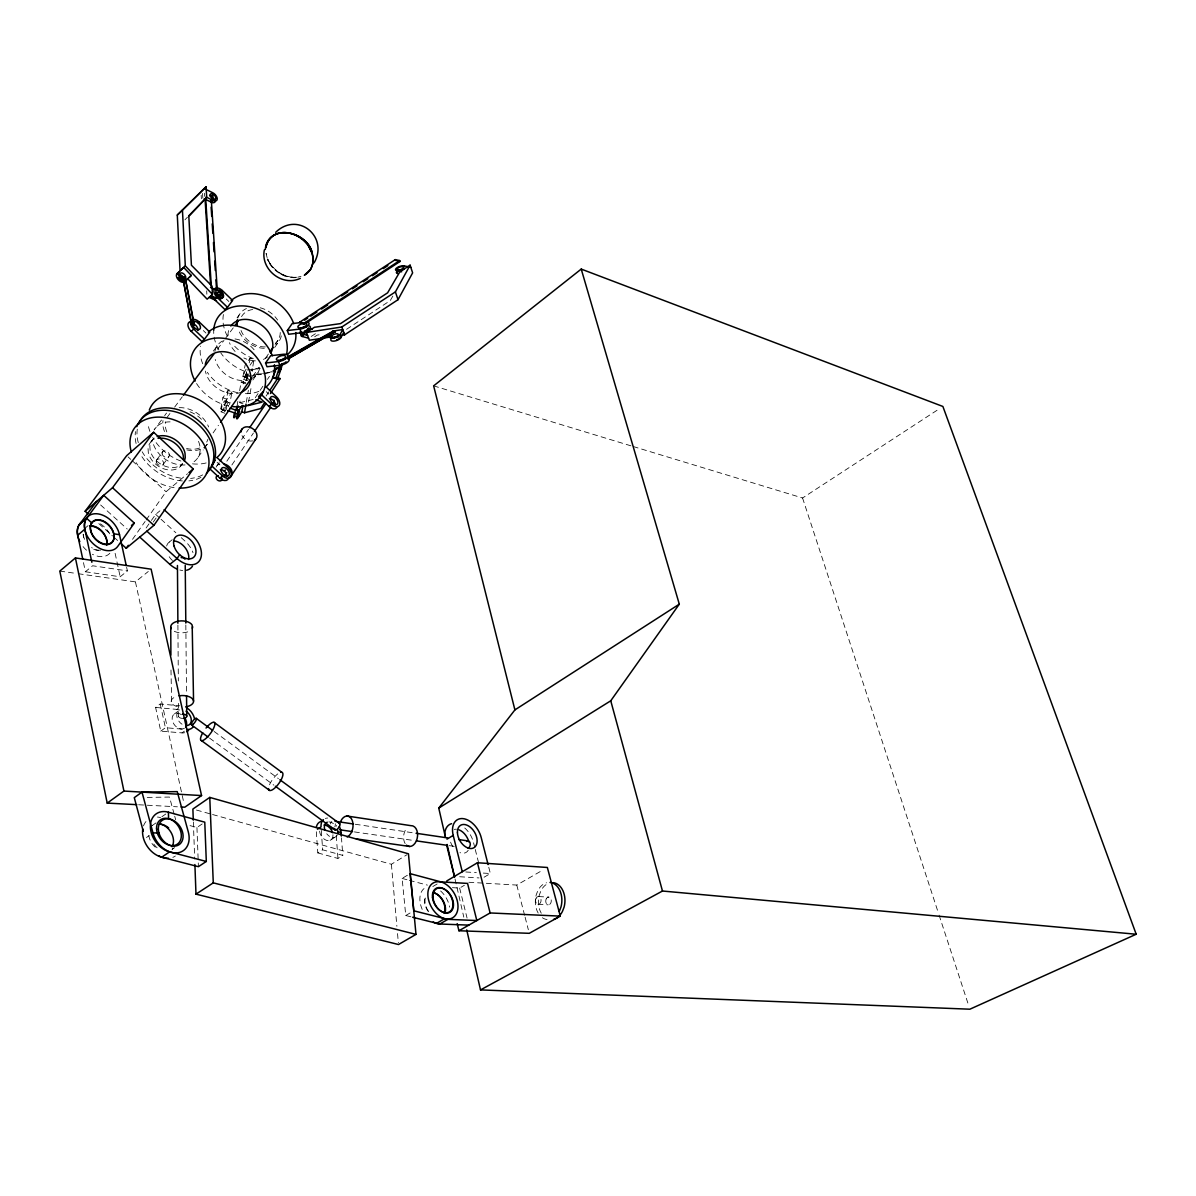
<?xml version="1.0" encoding="UTF-8"?>
<svg xmlns="http://www.w3.org/2000/svg" width="1196" height="1196" viewBox="0 0 1196 1196"><rect width="100%" height="100%" fill="white"/><g stroke="black" fill="none" stroke-linecap="round" stroke-linejoin="round"><path stroke-width="0.75" stroke-dasharray="5 3.75" d="M237.032 406.326L237.899 401.123M239.634 390.703L241.084 382.032L243.565 381.539L242.938 385.067M246.286 402.379L248.364 390.255M243.012 403.874L239.798 402.678L240.426 399.15M248.484 402.14L251.369 386.293M228.062 390.449L225.969 401.572A7.056 1.495 -70 0 1 222.321 410.781A7.056 1.495 -70 0 1 220.767 408.912L222.86 397.76L228.062 390.449L232.024 391.899L229.901 403.022A7.056 1.48 -69.9 0 1 229.542 404.577M224.549 411.693A7.056 1.48 -69.9 0 1 224.728 410.378L226.836 399.24L232.024 391.899M246.511 374.034A6.907 1.435 -70.2 0 1 243.565 379.057A6.907 1.435 -70.2 0 1 243.012 376.172L245.135 365.124L250.128 358.127L254.001 359.548L252.057 370.88M249.216 362.851L250.128 358.127M246.675 379.88A6.907 1.42 -70.2 0 1 246.884 377.607L247.497 374.453M246.69 373.735L246.675 376.037L248.275 373.436M247.019 373.66L245.928 376.964L244.956 376.605L246.615 371.657M246.54 372.958L243.251 382.84L245.718 382.346M246.271 380.702L248.992 372.509M226.134 410.019L226.762 406.954M392.856 296.085L390.24 300.615L344.822 330.44M266.125 396.011L269.13 391.421M255.271 397.7L263.374 385.501M267.426 379.401L269.444 376.351M231.86 465.005L253.388 433.057M226.851 461.193L248.514 429.319M217.044 465.663L219.137 462.598M274.676 347.468L279.55 340.501M198.162 457.156L203.215 449.95M204.217 448.5L208.254 442.729A25.669 19.136 34.7 0 1 186.128 449.711M153.238 522.084L157.468 516.029M252.864 379.999L257.962 372.704M146.106 527.989L150.352 521.934M151.414 520.424L155.674 514.37L159.92 510.827M213.082 432.922L218.434 425.298M252.685 376.441L259.098 367.292M265.527 358.127L268.726 353.553M275.155 344.388L278.369 339.814M132.517 539.336L145.09 521.486M146.136 520.006L166.05 491.735L187.533 473.751M250.024 365.169L254.001 359.548M225.117 402.768L225.969 401.572L229.901 403.022M180.402 466.455L182.151 463.988A19.211 14.173 34.4 0 1 163.897 465.722A19.211 14.173 34.4 0 1 150.128 450.189L149.844 446.138A19.211 14.173 34.4 0 1 155.943 437.153M162.955 464.855L168.8 456.723M156.826 459.713L162.716 451.61M151.055 441.817L152.849 439.38M213.351 351.086L216.536 346.78M166.962 417.524L170.251 413.069M174.631 407.133L182.315 396.758M217.403 349.277L223.981 340.367M225.087 338.887L233.863 327.016M161.49 420.02L154.105 429.977A25.908 19.196 34.5 0 1 173.3 422.128M237.062 317.792L239.11 315.041M184.932 219.825L187.488 217.134M85.14 528.124L87.981 525.702M83.481 562.628L85.394 571.763L92.6 565.768L127.404 570.881L126.612 567.263M85.394 571.763L120.183 576.771L127.404 570.881M169.354 542.042L172.209 539.71M78.248 573.721L135.432 581.884L148.274 571.494M184.647 732.714A13.036 9.299 52.4 0 1 182.016 732.894L160.757 731.13L155.6 707.434L160.234 703.981L179.669 705.804M155.6 707.434L176.814 709.392L179.116 707.688M174.362 713.997L179.011 710.574A8.746 6.219 52.4 0 0 176.978 717.092A8.746 6.219 52.4 0 0 182.046 724.238M160.757 731.13L165.422 727.706L183.138 729.201M182.016 732.894L184.348 731.205M161.909 816.718L165.81 813.998M156.033 822.878L152.131 825.599A14.786 11.033 55 0 1 154.658 824.193M146.465 837.514L149.081 835.705M190.029 825.614L196.951 827.497L202.154 823.954M174.661 847.635L172.03 849.414A14.771 11.018 55 0 0 173.883 847.157M314.653 336.794L317.299 335.059L322.501 334.342M633.252 446.527L802.561 497.985L939.772 408.494M311.229 336.45L316.506 333.011M330.096 840.369L336.226 836.467M316.327 831.743L317.792 852.912L322.651 849.818L342.804 855.394L341.473 837.843M317.792 852.912L337.945 858.444L342.804 855.394M212.559 814.521L391.391 864.26L406.909 854.751M410.916 916.809L405.758 915.523L402.125 878.432L408.479 874.59M432.817 886.55L440.756 881.841M405.758 915.523L413.786 910.799M452.417 887.671L459.638 888.075L464.392 885.279M484.066 877.221L490.36 873.529L488.536 866.338M468.847 882.274L516.777 885.07L542.521 870.254M297.819 277.173L300.988 276.321M239.798 402.678L254.255 399.225M249.411 376.351L261.61 374.169M263.344 373.855L272.06 372.3M244.956 376.605L262.417 373.511M264.166 373.197L272.882 371.657M247.153 369.998L259.338 367.979M251.594 369.773L260.279 368.323M147.243 797.418L169.488 797.059L174.257 814.506M538.006 904.296L548.202 904.804M138.601 804.759L177.397 806.807M538.604 896.566L548.815 897.12M459.653 876.743L478.983 877.924M465.782 871.974L476.307 872.646M483.334 873.08L490.36 873.529M59.8 571.09L76.409 573.452M354.39 831.908L412.77 840.354M449.262 845.632L456.558 846.693M355.257 824.253L416.238 833.283M402.125 878.432L407.552 879.867M409.346 880.346L427.406 885.115M196.458 810.051L210.765 814.028M433.64 385.86L631.473 445.988M243.012 376.172L246.884 377.607M244.044 377.009L247.916 378.444M243.341 379.162L247.198 380.582M241.084 382.032L245.972 383.841M222.86 397.76L226.836 399.24M225.102 400.869A4.724 1.002 -70 0 1 223.144 408.195A4.724 1.002 -70 0 1 221.873 406.64A4.724 1.002 -70 0 1 225.102 400.869L229.049 402.319M220.767 408.912L224.728 410.378M221.649 409.6L225.596 411.065A4.724 1.002 -69.9 0 1 226.448 406.192A4.724 1.002 -69.9 0 1 228.899 402.23A4.724 1.002 -69.9 0 1 228.466 406.416M220.797 411.753L224.743 413.218M284.962 276.037L279.057 273.107M209.539 738.096L273.914 785.189M214.114 731.459L278.384 778.611M98.834 523.609L112.529 535.943M113.889 537.168L118 540.876M100.643 504.981L127.21 529.006M155.674 514.37L159.711 518.047M161.056 519.273L175.872 532.773M181.254 537.677L185.29 541.354A20.257 13.56 49.3 0 1 192.99 552.642M128.062 456.887L130.768 459.384M132.128 460.624L166.05 491.735M217.119 462.359L219.855 464.9M203.29 330.545L205.936 333.071M266.23 391.69L268.801 394.142M226.253 299L228.84 301.482M269.877 263.569L266.992 257.902C271.821 269.354 283.706 278.145 296.399 277.248C284.364 278.16 272.374 270.161 267.784 259.143M267.022 257.304L266.11 253.358L267.186 257.962M170.983 669.984L171.671 703.173A11.093 5.756 -0.1 0 0 179.893 707.075M802.561 497.985L938.501 913.355M939.084 915.119L968.715 1005.657M174.721 816.255L175.677 819.753M516.777 885.07L524.655 915.448M525.119 917.242L528.348 929.74M474.797 847.65L473.437 842.283A19.45 12.663 59.5 0 0 462.628 826.331M475.246 849.444L478.415 862.002M459.638 888.075L467.068 918.065M455.033 878.985L463.809 917.168M135.432 581.884L183.99 803.563M160.234 703.981L165.422 727.706M115.115 553.314L120.183 576.771M391.391 864.26L396.893 926.287M397.535 933.583L398.343 942.702M336.255 835.66L337.945 858.444M321.276 830.398L322.651 849.818M204.486 193.229L204.666 196.323M202.558 193.423L202.827 198.073M201.167 195.217L201.376 198.76M206.684 290.882L206.863 294.201M196.951 827.497L198.207 861.09M198.267 862.959L198.416 866.681M193.363 821.996L194.694 858.997M185.829 624.94L186.531 693.83M177.905 625.104L178.339 680.987M178.503 703.338L178.608 716.374M216.177 467.128A8.731 6.503 33.1 0 1 220.094 463.884M252.745 440.905A8.522 6.458 33.5 0 1 242.011 435.643M200.973 477.354A42.548 31.5 34.5 0 1 188.908 480.882M182.39 480.942A42.548 31.5 34.5 0 1 140.381 454.181M136.09 443.522A42.548 31.5 34.5 0 1 135.492 431.592M174.108 487.639A42.742 31.545 34.4 0 1 136.135 462.628M182.839 718.362A4.081 2.093 -0.2 0 1 178.787 716.897A4.081 2.093 -0.2 0 1 180.506 714.505M171.178 701.678A11.347 5.875 -0.1 0 1 176.38 696.491M174.287 631.279A10.854 5.92 0.4 0 0 182.136 632.848L184.932 632.579A11.093 6.055 0.4 0 0 189.73 630.935M269.534 784.785A10.914 3.693 -54 0 1 272.135 780.091L273.839 777.804A11.153 3.767 -54 0 1 279.266 772.885M336.076 826.316A3.932 1.45 -54.4 0 1 336.674 825.479M335.284 823.775A3.917 2.482 -81.8 0 1 334.82 826.735M330.44 823.939A3.917 2.482 -81.8 0 1 331.785 821.532M405.145 843.569A10.36 6.817 -82.2 0 1 404.039 833.597L404.906 831.085A10.36 6.817 -82.2 0 1 406.117 828.992M100.673 550.13A14.068 9.628 47.2 0 1 91.584 547.559M84.587 539.336A14.068 9.628 47.2 0 1 83.257 533.057M100.479 523.818A20.99 14.382 47.2 0 1 110.809 535.957M182.525 463.42A19.241 14.173 34.4 0 1 164.42 469.041A19.241 14.173 34.4 0 1 148.319 452.641L148.05 448.59A19.241 14.173 34.4 0 1 154.135 439.59M250.996 370.476A5.232 1.076 -70.2 0 1 252.565 371.149M258.874 391.361A40.096 30.857 35.6 0 1 244.148 393.604M237.78 392.737A40.096 30.857 35.6 0 1 207.312 372.3M202.677 363.719A40.096 30.857 35.6 0 1 200.554 346.197M228.511 405.907A40.47 30.961 35.4 0 1 195.95 382.541M259.696 368.039A24.458 18.822 35.6 0 1 252.042 378.355M250.487 379.087A24.458 18.822 35.6 0 1 215.235 359.458M214.876 351.489A24.458 18.822 35.6 0 1 222.396 341.01M234.984 338.946A24.458 18.822 35.6 0 1 255.794 352.013M241.278 392.228A24.682 18.882 35.4 0 1 205.383 371.074M265.318 346.915A21.782 16.998 36 0 1 241.039 330.5M241.532 316.626A21.782 16.998 36 0 1 252.879 309.48M280.253 332.488A21.782 16.998 36 0 1 275.529 343.222M199.687 447.977A23.367 17.432 34.6 0 1 186.516 448.455M166.812 431.891A23.367 17.432 34.6 0 1 165.452 421.904M190.014 411.843A23.367 17.432 34.6 0 1 203.41 421.575M207.88 439.276A23.367 17.432 34.6 0 1 206.669 442.086M202.662 474.902A42.473 31.485 34.5 0 1 190.613 478.43M180.775 478.131A42.473 31.485 34.5 0 1 142.174 451.759M138.302 442.64A42.473 31.485 34.5 0 1 137.301 429.185M206.161 462.942A42.069 31.38 34.7 0 1 190.941 463.644M180.895 461.058A42.069 31.38 34.7 0 1 152.744 437.467M149.934 431.457A42.069 31.38 34.7 0 1 147.96 423.818M164.495 431.532A25.669 19.136 34.7 0 1 163 420.558M164.659 415.76A25.669 19.136 34.7 0 1 166.603 413.024M179.146 407.672A25.669 19.136 34.7 0 1 208.657 426.972M198.506 441.339A25.908 19.196 34.5 0 1 192.063 462.912M185.021 464.93A25.908 19.196 34.5 0 1 152.43 440.203M246.585 372.449A4.635 0.957 -70.2 0 1 244.253 376.904A4.635 0.957 -70.2 0 1 243.984 374.318A4.635 0.957 -70.2 0 1 246.212 368.966M251.16 370.192A4.635 0.957 -70.2 0 1 251.16 370.85M248.245 378.235A4.635 0.957 -70.2 0 1 248.29 374.273M271.597 371.582A39.588 30.707 35.9 0 1 268.367 372.689M261.371 373.855A39.588 30.707 35.9 0 1 253.896 373.556M244.403 371.164A39.588 30.707 35.9 0 1 220.707 352.79M218.943 350.024A39.588 30.707 35.9 0 1 213.74 330.216M253.328 358.576A39.244 30.588 36.1 0 1 232.876 344.254M227.345 336.151A39.244 30.588 36.1 0 1 223.413 314.533M264.286 348.305A23.935 18.658 36.1 0 1 238.587 330.26M237.825 318.076A23.935 18.658 36.1 0 1 246.421 308.553M260.19 307.776A23.935 18.658 36.1 0 1 277.592 320.035M281.299 335.882A23.935 18.658 36.1 0 1 276.44 344.239M267.65 356.797A24.144 18.732 35.9 0 1 263.359 359.413M255.406 360.863A24.144 18.732 35.9 0 1 243.879 357.963M235.119 351.504A24.144 18.732 35.9 0 1 229.453 342.699M227.988 335.523A24.144 18.732 35.9 0 1 229.931 327.405M172.448 560.505A13.575 9.09 49.3 0 1 168.128 554.929M166.648 546.019A13.575 9.09 49.3 0 1 171.596 541.1M182.704 570.492A20.257 13.56 49.3 0 1 179.849 569.999M109.838 553.27A20.99 14.382 47.2 0 1 92.376 554.271M86.501 550.205A20.99 14.382 47.2 0 1 82.733 546.168M98.446 550.579A14.068 9.643 47.2 0 1 92.271 548.441M83.645 537.333A14.068 9.643 47.2 0 1 83.182 534.208M541.265 913.221A18.568 13.261 -86.9 0 1 539.291 895.071L540.951 890.766A18.568 13.261 -86.9 0 1 546.273 884.487M547.05 919.515A18.598 13.261 -86.8 0 1 540.667 916.315M538.185 913.086A18.598 13.261 -86.8 0 1 536.212 894.907L537.871 890.586A18.598 13.261 -86.8 0 1 546.512 882.753M468.264 850.192A13.021 8.477 59.5 0 1 459.982 852.643M452.85 846.604A13.021 8.477 59.5 0 1 450.085 840.474M454.196 829.441A13.021 8.477 59.5 0 1 456.528 829.232M422.203 909.379A20.153 13.485 60.8 0 1 424.027 888.568M428.273 911.068A13.5 9.045 60.8 0 1 426.18 895.939M440.636 890.99A20.153 13.5 60.8 0 1 449.651 907.136M428.422 911.711A13.5 9.045 60.8 0 1 425.238 896.387M184.438 728.244A8.731 6.234 52.4 0 1 175.124 725.718A8.731 6.234 52.4 0 1 172.867 715.597A8.731 6.234 52.4 0 1 181.418 714.625M176.814 709.392A13.036 9.299 52.4 0 1 179.609 710.05M143.52 825.883A22.066 16.46 55 0 1 146.63 820.8M157.424 817.047A22.066 16.46 55 0 1 160.623 817.615M155.256 847.187A14.786 11.033 55 0 1 148.723 834.001M175.378 856.007A22.051 16.445 55 0 1 172.837 857.353M157.154 847.8A14.771 11.018 55 0 1 153.043 842.881M325.357 818.468A12.708 8.776 57.7 0 1 327.704 818.034M337.182 835.197A8.507 5.89 57.7 0 1 326.717 833.791M328.81 821.891A8.507 5.89 57.7 0 1 335.433 825.718M332.966 834.733A8.492 5.89 57.7 0 1 326.807 840.459A8.492 5.89 57.7 0 1 319.541 830.921M295.711 277.666A25.639 20.482 37.7 0 1 267.366 259.682M536.092 898.256L535.733 899.168A3.872 2.751 -86.8 0 0 536.974 903.892A3.872 2.751 -86.8 0 0 540.532 902.606L540.876 901.709A3.872 2.751 -86.8 0 0 539.635 896.97A3.872 2.751 -86.8 0 0 536.092 898.256M546.288 898.794L545.944 899.691A3.857 2.751 -86.8 0 0 547.185 904.415A3.857 2.751 -86.8 0 0 550.728 903.13L551.087 902.233A3.857 2.751 -86.8 0 0 549.846 897.508A3.857 2.751 -86.8 0 0 546.288 898.794M156.257 461.97L156.198 461.118A4.007 2.945 34.3 0 1 159.681 459.04A4.007 2.945 34.3 0 1 163.538 462.598L163.598 463.45A4.007 2.945 34.3 0 1 160.1 465.513A4.007 2.945 34.3 0 1 156.257 461.97M162.133 453.852L162.088 453A3.992 2.945 34.4 0 1 165.556 450.937A3.992 2.945 34.4 0 1 169.383 454.48L169.443 455.317A3.992 2.945 34.4 0 1 165.96 457.395A3.992 2.945 34.4 0 1 162.133 453.852"/><path stroke-width="1.5" d="M264.361 249.904C260.22 269.384 282.256 287.04 300.286 278.369M266.14 246.167L266.005 247.497C270.7 222.62 307.731 232.144 312.156 252.73C307.507 233.115 273.495 222.83 266.2 245.554M313.053 262.567L310.885 269.1L304.89 274.706M236.449 409.794L237.032 406.326M239.095 411.379C238.183 424.445 235.178 413.143 242.22 405.594M242.923 405.623L241.876 411.798L238.019 417.823A5.203 1.061 -69.9 0 1 236.718 417A5.203 1.061 -69.9 0 1 239.32 410.108L236.389 409.032A5.203 1.076 -69.9 0 0 235.328 411.065M241.293 411.588L244.522 412.77L246.002 404.113M280.791 368.562C283.004 357.529 274.811 380.149 281.15 368.503A4.948 0.957 -70.2 0 0 281.852 364.152M278.982 368.906L276.201 367.89L273.077 377.218L275.842 378.25L278.982 368.906A4.948 0.957 -70.2 0 1 281.299 364.242M281.15 368.503L278.025 377.786L275.842 378.25M235.134 412.5L234.999 415.924M227.763 410.572L237.556 413.936L238.183 410.961M314.114 262.821C329.094 236.763 297.789 210.915 275.723 232.278M559.28 911.442L560.954 907.091A18.598 13.261 -86.8 0 0 549.966 882.439M312.978 263.658L313.038 256.706L313.292 258.426M312.021 252.072L313.232 258.172M330.978 339.156A5.427 2.228 -19 0 0 334.551 341.039A5.427 2.228 -19 0 0 340.935 337.631L343.73 332.383M339.933 334.805L342.729 329.558L332.787 331.098L329.961 336.345A5.427 2.228 -19 0 0 333.535 338.214A5.427 2.228 -19 0 0 339.933 334.805L340.935 337.631M341.069 335.373L344.598 334.835L398.029 299.688L412.635 272.852L410.093 265.168L399.853 271.821L387.609 292.826L340.531 323.608L314.473 327.27L306.505 332.458L309.345 340.247L330.5 337.003M306.505 332.458L341.817 326.986L395.398 291.899L410.093 265.168M236.389 409.032L238.333 406.027M264.66 402.544L260.788 408.539L244.522 412.77M270.475 393.559L280.148 378.579L277.083 377.443M270.147 389.896L277.173 379.207L280.148 378.579M230.918 476.232L255.765 439.141M179.639 554.72L177.068 558.547L169.862 564.348L139.738 537.079M224.429 471.329L225.326 469.998M224.669 475.664L226.732 472.614M254.419 431.547L270.834 407.193M249.545 427.794L266.05 403.5M220.199 461.058L242.265 428.781M215.19 460.296L211.483 465.693L222.501 475.918A7.55 4.799 49.2 0 0 230.723 476.95A7.55 4.799 49.2 0 0 227.988 467.8L217.044 457.605M277.128 406.55A7.206 4.365 49.3 0 1 268.98 406.461L258.575 396.579L263.195 391.451M120.736 543.343L126.223 548.261L153.91 525.358L193.244 468.952L153.611 432.264L126.701 455.646L85.14 511.275L87.876 513.742M308.927 325.88A7.086 2.855 -19.2 0 1 309.181 329.468A7.086 2.855 -19.2 0 1 301.287 332.772L288.67 334.252L287.294 330.559L292.153 323.608L301.153 322.531M265.557 363.001L270.655 355.72L283.467 354.255A7.266 2.975 -19.6 0 1 287.399 357.17A7.266 2.975 -19.6 0 1 278.444 361.551L265.557 363.001L266.992 366.738L279.849 365.303A7.251 2.99 -19.6 0 0 287.354 362.373A7.251 2.99 -19.6 0 0 288.685 358.546M220.572 422.248L251.609 377.966M269.803 352.028L273.017 347.438M126.223 548.261L128.316 545.286M134.326 523.056L117.791 546.333A21.065 14.367 47.3 0 1 93.617 544.15A21.065 14.367 47.3 0 1 86.62 518.317L103.708 495.308L134.326 523.056L131.485 525.448M438.753 808.092L610.752 700.796L679.298 604.174L581.226 269.085L433.64 385.86L514.908 709.901L438.753 808.092L445.435 837.17M85.14 511.275L112.529 487.729L153.611 432.264M183.407 395.263L214.114 353.732M234.954 325.536L238.243 321.081M79.818 541.594A20.99 14.382 47.2 0 1 79.519 524.386L96.652 501.378M227.479 307.312L232.637 300.48L222.306 290.523A7.221 4.246 47.3 0 0 214.503 288.939A7.221 4.246 47.3 0 0 217.089 297.326L227.479 307.312L224.953 309.57L214.577 299.598A7.221 4.246 47.3 0 1 213.322 298.193M204.426 339.216L209.808 332.069L199.209 321.963A7.385 4.44 47.1 0 0 191.151 320.438A7.385 4.44 47.1 0 0 193.752 329.064L204.426 339.216L201.87 341.488L191.211 331.367A7.37 4.44 47.1 0 1 187.951 325.177A7.37 4.44 47.1 0 1 190.702 321.619M221.454 291.645L222.306 290.523M198.312 323.129L199.209 321.963M188.774 215.788L206.699 197.415L206.071 186.8L177.292 215.056L180.058 270.759L185.305 265.886L182.45 210.137L206.071 186.8M206.699 197.415L188.819 216.267L191.42 265.228L211.961 286.083L212.454 294.366L207.147 299.164L187.443 278.519M183.975 282.166A5.546 3.274 46.5 0 1 178.025 279.445A5.546 3.274 46.5 0 1 177.053 273.69L183.661 267.411L191.285 275.424L184.707 281.718L186.606 279.969A5.546 3.274 46.5 0 1 184.917 280.567M177.292 215.056L182.45 210.137M204.247 198.775L211.393 202.214L213.232 200.48A5.337 3.005 46.5 0 0 217.238 198.671A5.337 3.005 46.5 0 0 212.753 192.735L204.217 188.579M190.717 320.453L182.614 276.59L185.156 277.427L194.245 324.639L191.405 324.086M193.976 324.893L185.156 277.427M177.053 273.69L178.937 271.941A5.546 3.274 46.5 0 0 179.116 276.515A5.546 3.274 46.5 0 0 183.81 280.402M189.402 277.173L191.285 275.424M212.021 297.086L211.393 297.654L214.338 298.985M214.577 299.598L217.089 297.326M191.211 331.367L193.752 329.064M79.519 524.386L86.62 518.317L91.793 522.951M82.718 558.981L77.74 535.225L84.856 529.155A21.05 14.352 47.3 0 1 98.326 513.936A21.05 14.352 47.3 0 1 119.525 534.717L126.223 565.454M181.089 807.001L184.782 807.195L201.556 795.564L151.13 569.191L75.423 557.934L59.8 571.09L107.206 803.099L136.763 804.654M188.953 472.555L193.244 468.952M268.98 406.461L271.582 404.293A7.206 4.365 49.3 0 0 279.251 405.519A7.206 4.365 49.3 0 0 276.56 396.893L266.215 387.041M208.822 467.905L219.84 478.116L222.501 475.918M107.206 803.099L123.921 791.064L201.556 795.564M142.01 792.111L152.998 832.999A22.126 16.415 55 0 0 176.201 852.927A22.126 16.415 55 0 0 188.28 831.878L177.232 791.617L142.01 792.111L134.281 797.642L143.266 831.325M194.903 864.544L195.98 894.145L398.507 944.526L415.984 934.39L408.449 853.809L209.763 797.403L192.885 809.049L193.289 820.157M142.758 828.978A22.066 16.46 55 0 0 161.699 857.203L169.578 851.851L206.31 861.449L204.77 822.175L168.397 812.189A22.141 16.445 55 0 0 150.367 827.034A22.141 16.445 55 0 0 169.578 851.851M206.31 861.449L198.416 866.681L161.699 857.203M299.568 322.277L395.278 259.622L399.688 260.564L400.002 261.476L304.247 324.31L299.568 322.277L303.904 323.383L399.688 260.564M304.546 320.169L307.626 318.151M310.721 316.133L316.88 312.081M321.515 309.046L327.689 305.01M341.578 295.905L347.752 291.869M352.372 288.834L357.006 285.799M363.18 281.763L367.815 278.728M372.434 275.693L377.069 272.658M383.243 268.622L387.863 265.587M195.98 894.145L213.277 882.857L415.984 934.39M402.962 266.678L404.188 265.886L410.796 267.291M312.246 329.378L309.002 328.556L307.701 329.408A3.588 1.45 -19.2 0 1 306.041 332.294A3.588 1.45 -19.2 0 1 301.646 331.95M317.418 829.202L321.036 826.87A12.708 8.776 57.7 0 1 323.413 819.679M514.908 709.901L679.298 604.174M446.975 839.173L453.209 835.376A19.51 12.633 59.5 0 1 462.717 818.587A19.51 12.633 59.5 0 1 481.226 837.589L488.073 864.544M446.721 880.974L477.443 862.75L547.349 867.474L560.281 916.121L529.275 933.314L458.935 930.757L457.186 923.656M412.635 917.242L436.69 923.282L444.718 918.633A20.212 13.47 60.7 0 0 457.874 904.176A20.212 13.47 60.7 0 0 440.756 881.841L410.064 873.633L413.786 910.799L444.718 918.633M433.191 921.967A20.153 13.485 60.8 0 0 439.844 924L447.872 919.35L476.83 920.546L467.561 883.425L438.693 881.751A20.212 13.47 60.7 0 0 428.542 899.826A20.212 13.47 60.7 0 0 447.872 919.35M287.922 356.856L333.714 330.784L335.299 331.471L288.057 358.89L335.299 331.471M288.087 357.26L333.863 331.187L335.448 331.875M458.935 930.757L490.121 912.952L560.281 916.121M466.724 929.89L480.508 989.899L662.464 891.02L1136.2 934.24L942.882 406.461L581.226 269.085M1136.2 934.24L969.881 1009.2L480.508 989.899M247.856 405.653L262.103 402.125L255.824 399.793M329.961 336.345L331.606 336.091M287.294 330.559L299.942 329.064A7.101 2.855 -19.2 0 0 308.299 325.297A7.101 2.855 -19.2 0 0 306.296 322.023M179.041 695.833L181.927 695.549A11.093 5.756 -0.1 0 1 193.064 699.615L193.558 701.11A11.347 5.875 -0.1 0 1 185.664 706.911M152.998 832.999L158.889 832.805M439.844 924L468.817 925.121M356.333 838.889L409.854 846.484M339.799 829.8L352.566 831.639M416.432 840.878L447.439 845.363M334.925 821.248L353.403 823.984M416.238 833.283L447.648 837.918M458.741 839.562L467.98 840.923M346.84 816.001L411.275 825.718A10.585 6.967 -82.2 0 1 413.054 826.017L414.668 826.989A10.36 6.817 -82.2 0 1 417.135 838.605L416.253 841.132A10.585 6.967 -82.2 0 1 408.075 846.17L406.461 845.183M113.874 533.805L119.525 534.717M397.057 260.848L400.002 261.476M404.188 265.886A5.188 2.048 -18 0 0 397.177 267.59A5.188 2.048 -18 0 0 396.728 270.715L401.677 271.791M300.271 331.681A5.367 2.168 -19.2 0 0 301.093 333.699L307.566 335.373M301.302 334.476A5.352 2.168 -19.2 0 0 302.11 336.48L308.583 338.169M337.78 831.639L341.069 832.58L341.338 836.094M191.674 323.832L194.245 324.639M182.345 276.844L184.887 277.681M230.021 408.105L238.587 411.11M272.539 377.488L277.173 379.207M274.632 371.343L275.543 371.687M211.034 295.651L216.91 298.297M209.136 297.37L216.476 300.674M210.556 287.399L219.346 291.376A5.472 3.214 47.3 0 1 221.559 292.93M206.086 197.026L213.232 200.48M348.604 816.3L350.204 817.302A10.644 6.787 -81.9 0 1 352.581 829.187L351.684 831.803A10.869 6.937 -81.9 0 1 347.094 836.901M202.752 732.789A11.078 3.364 -53.7 0 0 200.674 740.04L269.593 790.451A11.153 3.767 -54 0 0 277.711 784.965L279.445 782.647A10.914 3.693 -54 0 0 282.675 772.93L214.009 722.309A11.317 3.438 -53.7 0 0 206.026 728.065M191.569 724.955L208.044 737.005M275.409 786.28L335.299 830.099M196.189 718.303L212.619 730.367M279.879 779.717L339.649 823.581M214.009 722.309L214.682 722.892A11.078 3.364 -53.7 0 1 211.109 732.55L209.345 734.897A11.317 3.438 -53.7 0 1 201.332 740.638M269.593 790.451L268.876 789.808A10.914 3.693 -54 0 1 268.607 788.583M146.884 531.174L177.068 558.547A20.317 13.545 49.4 0 0 199.597 560.58A20.317 13.545 49.4 0 0 192.436 535.584L164.106 509.69M112.529 487.729L153.91 525.358M261.176 394.396L271.582 404.293M185.305 265.886L212.454 294.366M308.837 246.615L311.693 252.341M278.444 361.551L279.849 365.303M303.904 323.383L304.247 324.31M301.093 333.699L302.11 336.48M299.942 329.064L301.287 332.772M341.817 326.986L344.598 334.835M395.278 259.622L395.592 260.534M395.398 291.899L398.029 299.688M396.728 270.715L397.655 273.48A5.188 2.048 -18 0 1 396.414 272.254M193.558 701.11L192.182 625.104A10.854 5.92 0.4 0 0 181.284 620.874L178.443 621.128A11.093 6.055 0.4 0 0 170.744 627.108L171.237 628.662M610.752 700.796L662.464 891.02M477.443 862.75L490.121 912.952M453.209 835.376L462.269 871.749M446.691 845.303L454.39 876.429M447.11 844.451L454.615 877.176M84.856 529.155L91.853 562.284M75.423 557.934L123.921 791.064M182.614 276.59L191.33 322.023M217.164 288.55L211.363 200.943A3.573 2.003 46.5 0 1 210.556 200.494M217.523 294.141L217.777 297.864M211.124 207.117L211.737 216.431M212.23 223.891L212.843 233.205M213.456 242.534L214.069 251.848M214.697 261.162L215.31 270.475M215.923 279.804L216.416 287.249M205.772 200.016L211.423 287.922M205.039 198.76L210.571 284.842M217.448 293.095L217.523 294.455M183.496 459.742L183.272 455.691A19.241 14.173 34.4 0 0 158.036 438.349M209.763 797.403L213.277 882.857M168.397 812.189L168.591 818.677M185.231 565.364L185.814 623.071M186.546 695.683L186.755 716.165M177.442 565.499L177.89 623.251M170.744 627.108L170.908 655.079M222.037 479.073A3.184 2.362 33 0 1 219.257 480.882A3.184 2.362 33 0 1 216.147 477.981A3.184 2.362 33 0 1 218.375 475.679M221.679 477.697A3.184 2.362 33 0 1 221.948 478.385M224.205 463.988A8.731 6.503 33.1 0 1 231.59 470.222A8.731 6.503 33.1 0 1 229.572 477.324M241.069 431.935A8.522 6.458 33.5 0 1 252.311 428.392A8.522 6.458 33.5 0 1 254.434 440.233M274.347 401.497A3.02 2.317 33.9 0 1 272.15 403.351M274.019 400.182A3.02 2.317 33.9 0 1 274.273 400.839M136.778 426.673A42.548 31.5 34.5 0 1 191.838 419.348A42.548 31.5 34.5 0 1 206.415 473.422M131.321 451.998A42.742 31.545 34.4 0 1 159.427 417.12A42.742 31.545 34.4 0 1 207.745 453.598A42.742 31.545 34.4 0 1 179.131 488.088M182.525 714.176A4.081 2.093 -0.2 0 1 186.696 715.911A4.081 2.093 -0.2 0 1 183.885 718.273M192.646 626.659A11.093 6.055 0.4 0 1 192.377 628.214M181.134 557.62A3.902 2.213 0.9 0 1 183.093 557.889M183.915 558.233A3.902 2.213 0.9 0 1 184.991 559.205M280.761 772.287A11.153 3.767 -54 0 1 281.927 772.302M339.216 823.551A3.932 1.45 -54.4 0 1 339.649 825.958A3.932 1.45 -54.4 0 1 336.48 829.83A3.932 1.45 -54.4 0 1 334.955 828.753M333.804 828.2A3.917 2.482 -81.8 0 1 330.485 826.87M340.651 821.443A10.644 6.787 -81.9 0 1 348.619 816.315M466.679 841.446A3.708 2.497 -82.5 0 1 470.163 843.15A3.708 2.497 -82.5 0 1 468.174 848.143M89.7 525.851A14.068 9.628 47.2 0 1 107.012 542.849M77.74 535.225A20.99 14.382 47.2 0 1 83.197 520.993M157.154 436.615A19.211 14.173 34.4 0 1 185.006 453.224L185.245 457.291A19.211 14.173 34.4 0 1 184.259 460.953M339.29 337.885A3.633 1.495 -19 0 1 338.931 338.363M337.646 339.29A3.633 1.495 -19 0 1 336.809 339.679M333.535 337.96A3.633 1.495 -19 0 1 338.438 336.614M398.612 271.014A3.468 1.375 -18 0 1 403.874 269.429M308.03 328.422A5.367 2.168 -19.2 0 1 309.002 328.556M303.425 335.627A3.588 1.45 -19.2 0 1 302.947 335.433M304.666 332.922A3.588 1.45 -19.2 0 1 308.075 332.099M235.104 416.746A5.203 1.076 -69.9 0 1 233.698 417.165A5.203 1.076 -69.9 0 1 234.835 412.306M269.324 398.657A4.829 2.915 49.3 0 1 273.6 400.735A4.829 2.915 49.3 0 1 275.259 405.295M286.098 361.805A4.859 2.003 -19.6 0 1 285.261 362.433M284.229 363.031A4.859 2.003 -19.6 0 1 283.063 363.509M279.475 360.833A4.859 2.003 -19.6 0 1 285.096 359.159M191.764 323.668A4.934 2.975 47.1 0 1 196.219 325.865A4.934 2.975 47.1 0 1 197.863 330.455M195.127 381.09A40.47 30.961 35.4 0 1 214.413 338.244A40.47 30.961 35.4 0 1 264.51 372.973A40.47 30.961 35.4 0 1 231.725 406.476M208.298 332.129A40.096 30.857 35.6 0 1 243.341 327.943A40.096 30.857 35.6 0 1 272.299 355.765M274.452 364.75A40.096 30.857 35.6 0 1 265.961 387.1M205.293 364.436A24.682 18.882 35.4 0 1 239.903 358.038A24.682 18.882 35.4 0 1 241.278 392.228M228.586 477.907A7.535 4.799 49.2 0 1 219.84 478.116M220.333 469.729A5.053 3.214 49.2 0 1 224.893 471.792A5.053 3.214 49.2 0 1 226.597 476.636M138.587 424.281A42.473 31.485 34.5 0 1 192.661 416.328A42.473 31.485 34.5 0 1 209.255 469.789M149.291 410.108A42.069 31.38 34.7 0 1 204.755 403.306A42.069 31.38 34.7 0 1 216.85 457.545M308.209 328.182A4.754 1.914 -19.2 0 1 307.94 328.78M307.372 329.393A4.754 1.914 -19.2 0 1 306.565 330.006M305.563 330.574A4.754 1.914 -19.2 0 1 304.427 331.053M300.839 328.541A4.754 1.914 -19.2 0 1 306.34 326.897M303.963 323.249A4.754 1.914 -19.2 0 1 305.503 326.104A4.754 1.914 -19.2 0 1 298.073 327.465A4.754 1.914 -19.2 0 1 302.812 323.458M219.78 294.859A4.829 2.841 47.3 0 1 221.006 298.821M281.972 363.853A39.588 30.707 35.9 0 1 273.122 370.895M213.74 330.216A39.588 30.707 35.9 0 1 254.613 307.97A39.588 30.707 35.9 0 1 286.681 353.627M231.112 300.6A39.244 30.588 36.1 0 1 265.527 296.309A39.244 30.588 36.1 0 1 293.753 323.682M295.786 332.548A39.244 30.588 36.1 0 1 287.309 354.704M237.256 324.893A23.935 18.658 36.1 0 1 237.436 319.706M230.813 326.03A24.144 18.732 35.9 0 1 260.579 324.385A24.144 18.732 35.9 0 1 270.774 353.044M181.583 280.686A3.723 2.198 46.5 0 1 180.79 280.372M180.013 279.879A3.723 2.198 46.5 0 1 179.295 279.236M178.682 278.489A3.723 2.198 46.5 0 1 178.219 277.681M178.817 274.721A3.723 2.198 46.5 0 1 183.526 277.726M183.466 278.937A3.723 2.198 46.5 0 1 179.774 274.168A3.723 2.198 46.5 0 1 184.124 274.198A3.723 2.198 46.5 0 1 184.842 278.952M215.4 200.405A5.337 3.005 46.5 0 1 211.393 202.214M212.021 195.142A5.337 3.005 46.5 0 1 213.067 196.024M209.584 195.411A3.573 2.003 46.5 0 1 212.768 197.131A3.573 2.003 46.5 0 1 213.949 200.345M219.66 294.635A5.457 3.214 47.3 0 1 220.617 295.696M216.072 294.156A3.663 2.153 47.3 0 1 220.632 298.537M220.513 298.507A3.663 2.153 47.3 0 1 216.64 293.932A3.663 2.153 47.3 0 1 220.677 293.558A3.663 2.153 47.3 0 1 221.798 298.387M222.516 293.992A5.472 3.214 47.3 0 1 223.263 295.158M174.257 540.966A13.575 9.09 49.3 0 1 188.549 559.489M192.451 566.231A20.257 13.56 49.3 0 1 186.651 570.223M176.918 568.967A20.257 13.56 49.3 0 1 169.862 564.348M91.808 526.225A14.068 9.643 47.2 0 1 106.623 545.346M553.045 882.633A18.568 13.261 -86.9 0 1 564.049 907.241L562.359 911.591A18.568 13.261 -86.9 0 1 553.613 919.395M444.748 835.496A19.45 12.663 59.5 0 1 451.58 823.655M459.055 829.845A13.021 8.477 59.5 0 1 468.862 841.924M434.895 893.188A13.5 9.045 60.8 0 1 445.286 911.83M439.321 923.671A20.153 13.5 60.8 0 1 436.69 923.282M433.445 892.56A13.5 9.045 60.8 0 1 444.209 913.251M193.333 726.69A13.066 9.284 52.4 0 1 186.681 729.5M187.039 708.032A13.066 9.284 52.4 0 1 194.529 718.647M186.053 711.216A8.746 6.219 52.4 0 1 191.3 720.366A8.746 6.219 52.4 0 1 185.814 725.613M188.669 730.068A13.036 9.299 52.4 0 1 186.92 731.758M184.618 717.735A8.731 6.234 52.4 0 1 185.619 727.123M160.787 824.089A14.786 11.033 55 0 1 172.045 846.768M159.262 824.193A14.771 11.018 55 0 1 168.666 827.931M168.457 858.25A22.051 16.445 55 0 1 158.859 855.873M339.32 826.541A12.708 8.776 57.7 0 1 341.069 832.58M324.729 829.86A8.507 5.89 57.7 0 1 327.256 822.19M337.407 829.605A8.507 5.89 57.7 0 1 337.706 833.552M316.357 827.139A12.678 8.791 57.7 0 1 322.89 821.159M324.011 825.001A8.492 5.89 57.7 0 1 332.593 832.7M265.333 249.471A25.639 20.482 37.7 0 1 299.748 237.556A25.639 20.482 37.7 0 1 304.337 275.23M193.094 724.268A4.066 1.211 -53.6 0 0 196.428 718.512A4.066 1.211 -53.6 0 0 192.122 722.1A4.066 1.211 -53.6 0 0 193.094 724.268M90.672 530.172A14.113 9.613 47.3 0 0 110.361 543.358A14.113 9.613 47.3 0 0 105.756 522.383A14.113 9.613 47.3 0 0 90.672 530.172M333.176 337.421A3.633 1.495 -19 0 0 338.423 334.626A3.633 1.495 -19 0 0 333.25 334.701A3.633 1.495 -19 0 0 333.176 337.421M398.627 269.982A3.483 1.375 -18 0 0 403.785 267.485A3.483 1.375 -18 0 0 398.971 267.426A3.483 1.375 -18 0 0 398.627 269.982M270.446 400.002A4.829 2.915 49.3 0 0 276.994 404.412A4.829 2.915 49.3 0 0 274.781 397.341A4.829 2.915 49.3 0 0 270.446 400.002M278.22 360.385A4.859 1.988 -19.6 0 0 285.56 356.782A4.859 1.988 -19.6 0 0 279.102 356.528A4.859 1.988 -19.6 0 0 278.22 360.385M192.661 324.789A4.948 2.975 47.1 0 0 199.463 329.408A4.948 2.975 47.1 0 0 197.31 322.322A4.948 2.975 47.1 0 0 192.661 324.789M221.35 471.374A5.053 3.214 49.2 0 0 228.316 475.859A5.053 3.214 49.2 0 0 226.059 468.339A5.053 3.214 49.2 0 0 221.35 471.374M216.013 293.17A4.844 2.841 47.3 0 0 222.62 297.744A4.844 2.841 47.3 0 0 220.483 290.852A4.844 2.841 47.3 0 0 216.013 293.17M210.272 195.935A3.573 2.003 46.5 0 0 215.116 199.418A3.573 2.003 46.5 0 0 213.561 194.455A3.573 2.003 46.5 0 0 210.272 195.935M174.093 546.079A13.619 9.075 49.4 0 0 193.109 557.74A13.619 9.075 49.4 0 0 187.099 537.183A13.619 9.075 49.4 0 0 174.093 546.079M90.791 531.368A14.113 9.628 47.3 0 0 110.854 543.462A14.113 9.628 47.3 0 0 104.964 522.323A14.113 9.628 47.3 0 0 90.791 531.368M457.425 832.73A13.066 8.462 59.5 0 0 472.659 848.308A13.066 8.462 59.5 0 0 471.732 828.499A13.066 8.462 59.5 0 0 457.425 832.73M432.952 896.836A13.545 9.015 60.7 0 0 448.784 912.787A13.545 9.015 60.7 0 0 447.947 891.902A13.545 9.015 60.7 0 0 432.952 896.836M432.489 897.583A13.545 9.03 60.7 0 0 448.978 912.159A13.545 9.03 60.7 0 0 446.586 890.781A13.545 9.03 60.7 0 0 432.489 897.583M156.541 828.708A14.83 11.018 55 0 0 175.543 845.094A14.83 11.018 55 0 0 174.736 822.056A14.83 11.018 55 0 0 156.541 828.708M158.35 829.351A14.83 11.003 55 0 0 177.427 845.557A14.83 11.003 55 0 0 176.395 822.474A14.83 11.003 55 0 0 158.35 829.351"/></g></svg>
